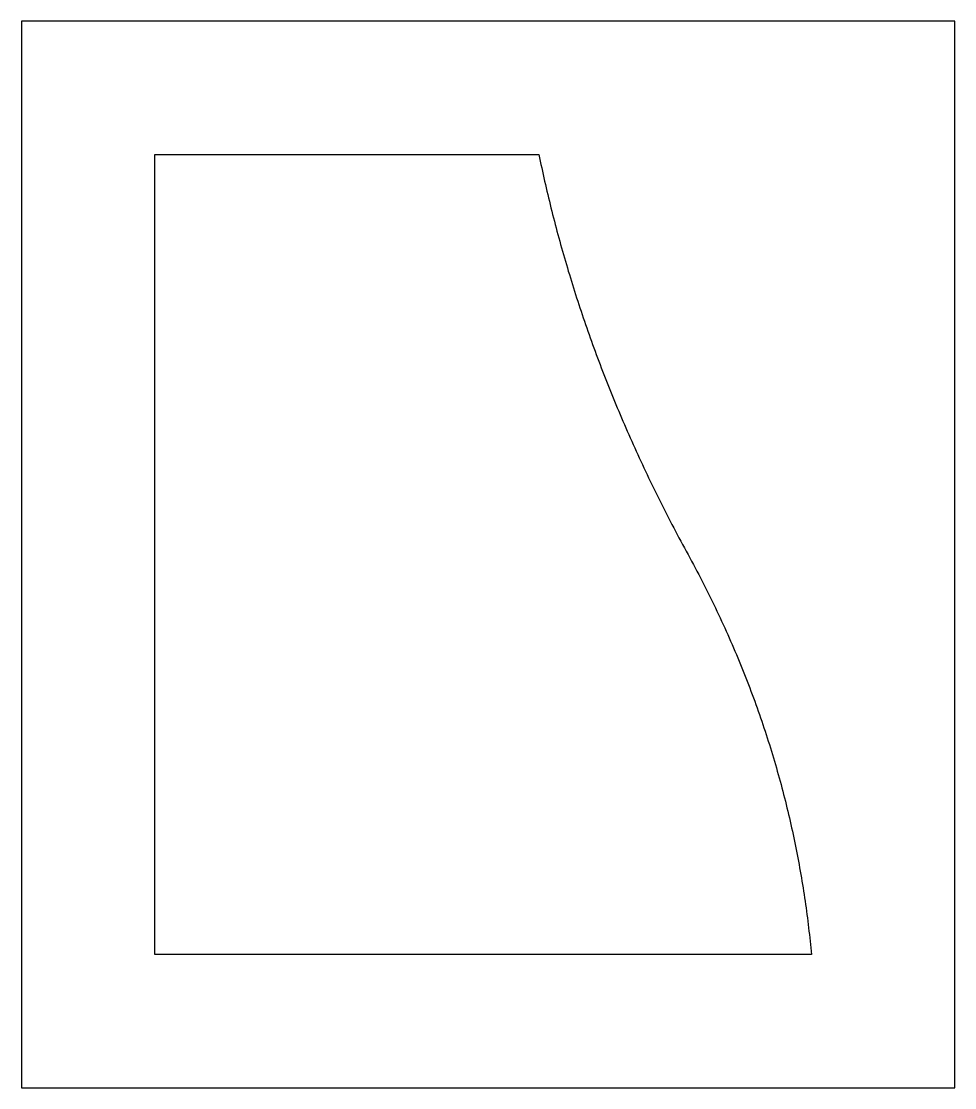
# Model space of a CAD drawing. Header units: millimetres. Extents: x 0 to 140, y 0 to 160.
import ezdxf

# ---------------------------------------------------------------- set-up
doc = ezdxf.new("R2010")
doc.units = ezdxf.units.MM
doc.layers.add('CUT_COUPON_A_MAPLE', color=3, linetype='CONTINUOUS')
doc.layers.add('REF_STOCK', color=8, linetype='CONTINUOUS')

msp = doc.modelspace()

# ---------------------------------------------------------------- linework, layer by layer
at = {"layer": 'CUT_COUPON_A_MAPLE'}
msp.add_lwpolyline([(20, 20), (20, 140), (77.634082, 140), (77.737207, 139.5), (77.84167, 139), (77.947472, 138.5), (78.054616, 138), (78.163102, 137.5), (78.272933, 137), (78.38411, 136.5), (78.496634, 136), (78.610507, 135.5), (78.725731, 135), (78.842307, 134.5), (78.960237, 134), (79.079522, 133.5), (79.200163, 133), (79.322163, 132.5), (79.445523, 132), (79.570245, 131.5), (79.696329, 131), (79.823778, 130.5), (79.952593, 130), (80.082776, 129.5), (80.214328, 129), (80.347251, 128.5), (80.481546, 128), (80.617215, 127.5), (80.75426, 127), (80.892682, 126.5), (81.032482, 126), (81.173662, 125.5), (81.316224, 125), (81.460169, 124.5), (81.605499, 124), (81.752215, 123.5), (81.90032, 123), (82.049813, 122.5), (82.200698, 122), (82.352975, 121.5), (82.506646, 121), (82.661713, 120.5), (82.818178, 120), (82.976041, 119.5), (83.135304, 119), (83.295969, 118.5), (83.458038, 118), (83.621512, 117.5), (83.786392, 117), (83.95268, 116.5), (84.120378, 116), (84.289487, 115.5), (84.460009, 115), (84.631945, 114.5), (84.805298, 114), (84.980067, 113.5), (85.156256, 113), (85.333865, 112.5), (85.512896, 112), (85.693351, 111.5), (85.875231, 111), (86.058538, 110.5), (86.243273, 110), (86.429438, 109.5), (86.617035, 109), (86.806064, 108.5), (86.996528, 108), (87.188428, 107.5), (87.381766, 107), (87.576543, 106.5), (87.77276, 106), (87.97042, 105.5), (88.169524, 105), (88.370073, 104.5), (88.572069, 104), (88.775514, 103.5), (88.980409, 103), (89.186756, 102.5), (89.394555, 102), (89.60381, 101.5), (89.81452, 101), (90.026689, 100.5), (90.240317, 100), (90.455406, 99.5), (90.671957, 99), (90.889973, 98.5), (91.109454, 98), (91.330402, 97.5), (91.552819, 97), (91.776707, 96.5), (92.002066, 96), (92.228899, 95.5), (92.457206, 95), (92.68699, 94.5), (92.918252, 94), (93.150994, 93.5), (93.385217, 93), (93.620923, 92.5), (93.858113, 92), (94.096789, 91.5), (94.336952, 91), (94.578604, 90.5), (94.821747, 90), (95.066381, 89.5), (95.31251, 89), (95.560133, 88.5), (95.809253, 88), (96.059872, 87.5), (96.31199, 87), (96.56561, 86.5), (96.820733, 86), (97.07736, 85.5), (97.335493, 85), (97.595134, 84.5), (97.856284, 84), (98.118945, 83.5), (98.383117, 83), (98.648804, 82.5), (98.916006, 82), (99.184726, 81.5), (99.454963, 81), (99.726721, 80.5), (100, 80), (100.272941, 79.5), (100.543688, 79), (100.812244, 78.5), (101.078616, 78), (101.342808, 77.5), (101.604825, 77), (101.864673, 76.5), (102.122357, 76), (102.377881, 75.5), (102.631251, 75), (102.882473, 74.5), (103.13155, 74), (103.378488, 73.5), (103.623293, 73), (103.865969, 72.5), (104.106522, 72), (104.344956, 71.5), (104.581277, 71), (104.81549, 70.5), (105.0476, 70), (105.277612, 69.5), (105.505531, 69), (105.731362, 68.5), (105.955111, 68), (106.176782, 67.5), (106.396381, 67), (106.613913, 66.5), (106.829382, 66), (107.042794, 65.5), (107.254154, 65), (107.463468, 64.5), (107.670739, 64), (107.875975, 63.5), (108.079178, 63), (108.280355, 62.5), (108.479511, 62), (108.67665, 61.5), (108.871779, 61), (109.064901, 60.5), (109.256023, 60), (109.445148, 59.5), (109.632283, 59), (109.817433, 58.5), (110.000602, 58), (110.181796, 57.5), (110.361019, 57), (110.538278, 56.5), (110.713576, 56), (110.886919, 55.5), (111.058313, 55), (111.227762, 54.5), (111.395271, 54), (111.560846, 53.5), (111.724492, 53), (111.886213, 52.5), (112.046015, 52), (112.203903, 51.5), (112.359882, 51), (112.513957, 50.5), (112.666134, 50), (112.816417, 49.5), (112.964811, 49), (113.111322, 48.5), (113.255955, 48), (113.398714, 47.5), (113.539606, 47), (113.678634, 46.5), (113.815805, 46), (113.951123, 45.5), (114.084593, 45), (114.216221, 44.5), (114.346011, 44), (114.473969, 43.5), (114.6001, 43), (114.724409, 42.5), (114.8469, 42), (114.96758, 41.5), (115.086453, 41), (115.203525, 40.5), (115.318799, 40), (115.432283, 39.5), (115.54398, 39), (115.653896, 38.5), (115.762035, 38), (115.868404, 37.5), (115.973007, 37), (116.075849, 36.5), (116.176935, 36), (116.276271, 35.5), (116.373861, 35), (116.469711, 34.5), (116.563826, 34), (116.65621, 33.5), (116.746869, 33), (116.835809, 32.5), (116.923034, 32), (117.008548, 31.5), (117.092359, 31), (117.17447, 30.5), (117.254886, 30), (117.333613, 29.5), (117.410656, 29), (117.48602, 28.5), (117.55971, 28), (117.631731, 27.5), (117.702089, 27), (117.770787, 26.5), (117.837833, 26), (117.903229, 25.5), (117.966983, 25), (118.029098, 24.5), (118.08958, 24), (118.148435, 23.5), (118.205666, 23), (118.26128, 22.5), (118.31528, 22), (118.367674, 21.5), (118.418465, 21), (118.467658, 20.5), (118.51526, 20)], close=True, dxfattribs=at)
at = {"layer": 'REF_STOCK'}
msp.add_lwpolyline([(0, 0), (140, 0), (140, 160), (0, 160)], close=True, dxfattribs=at)

doc.saveas('drawing.dxf')
